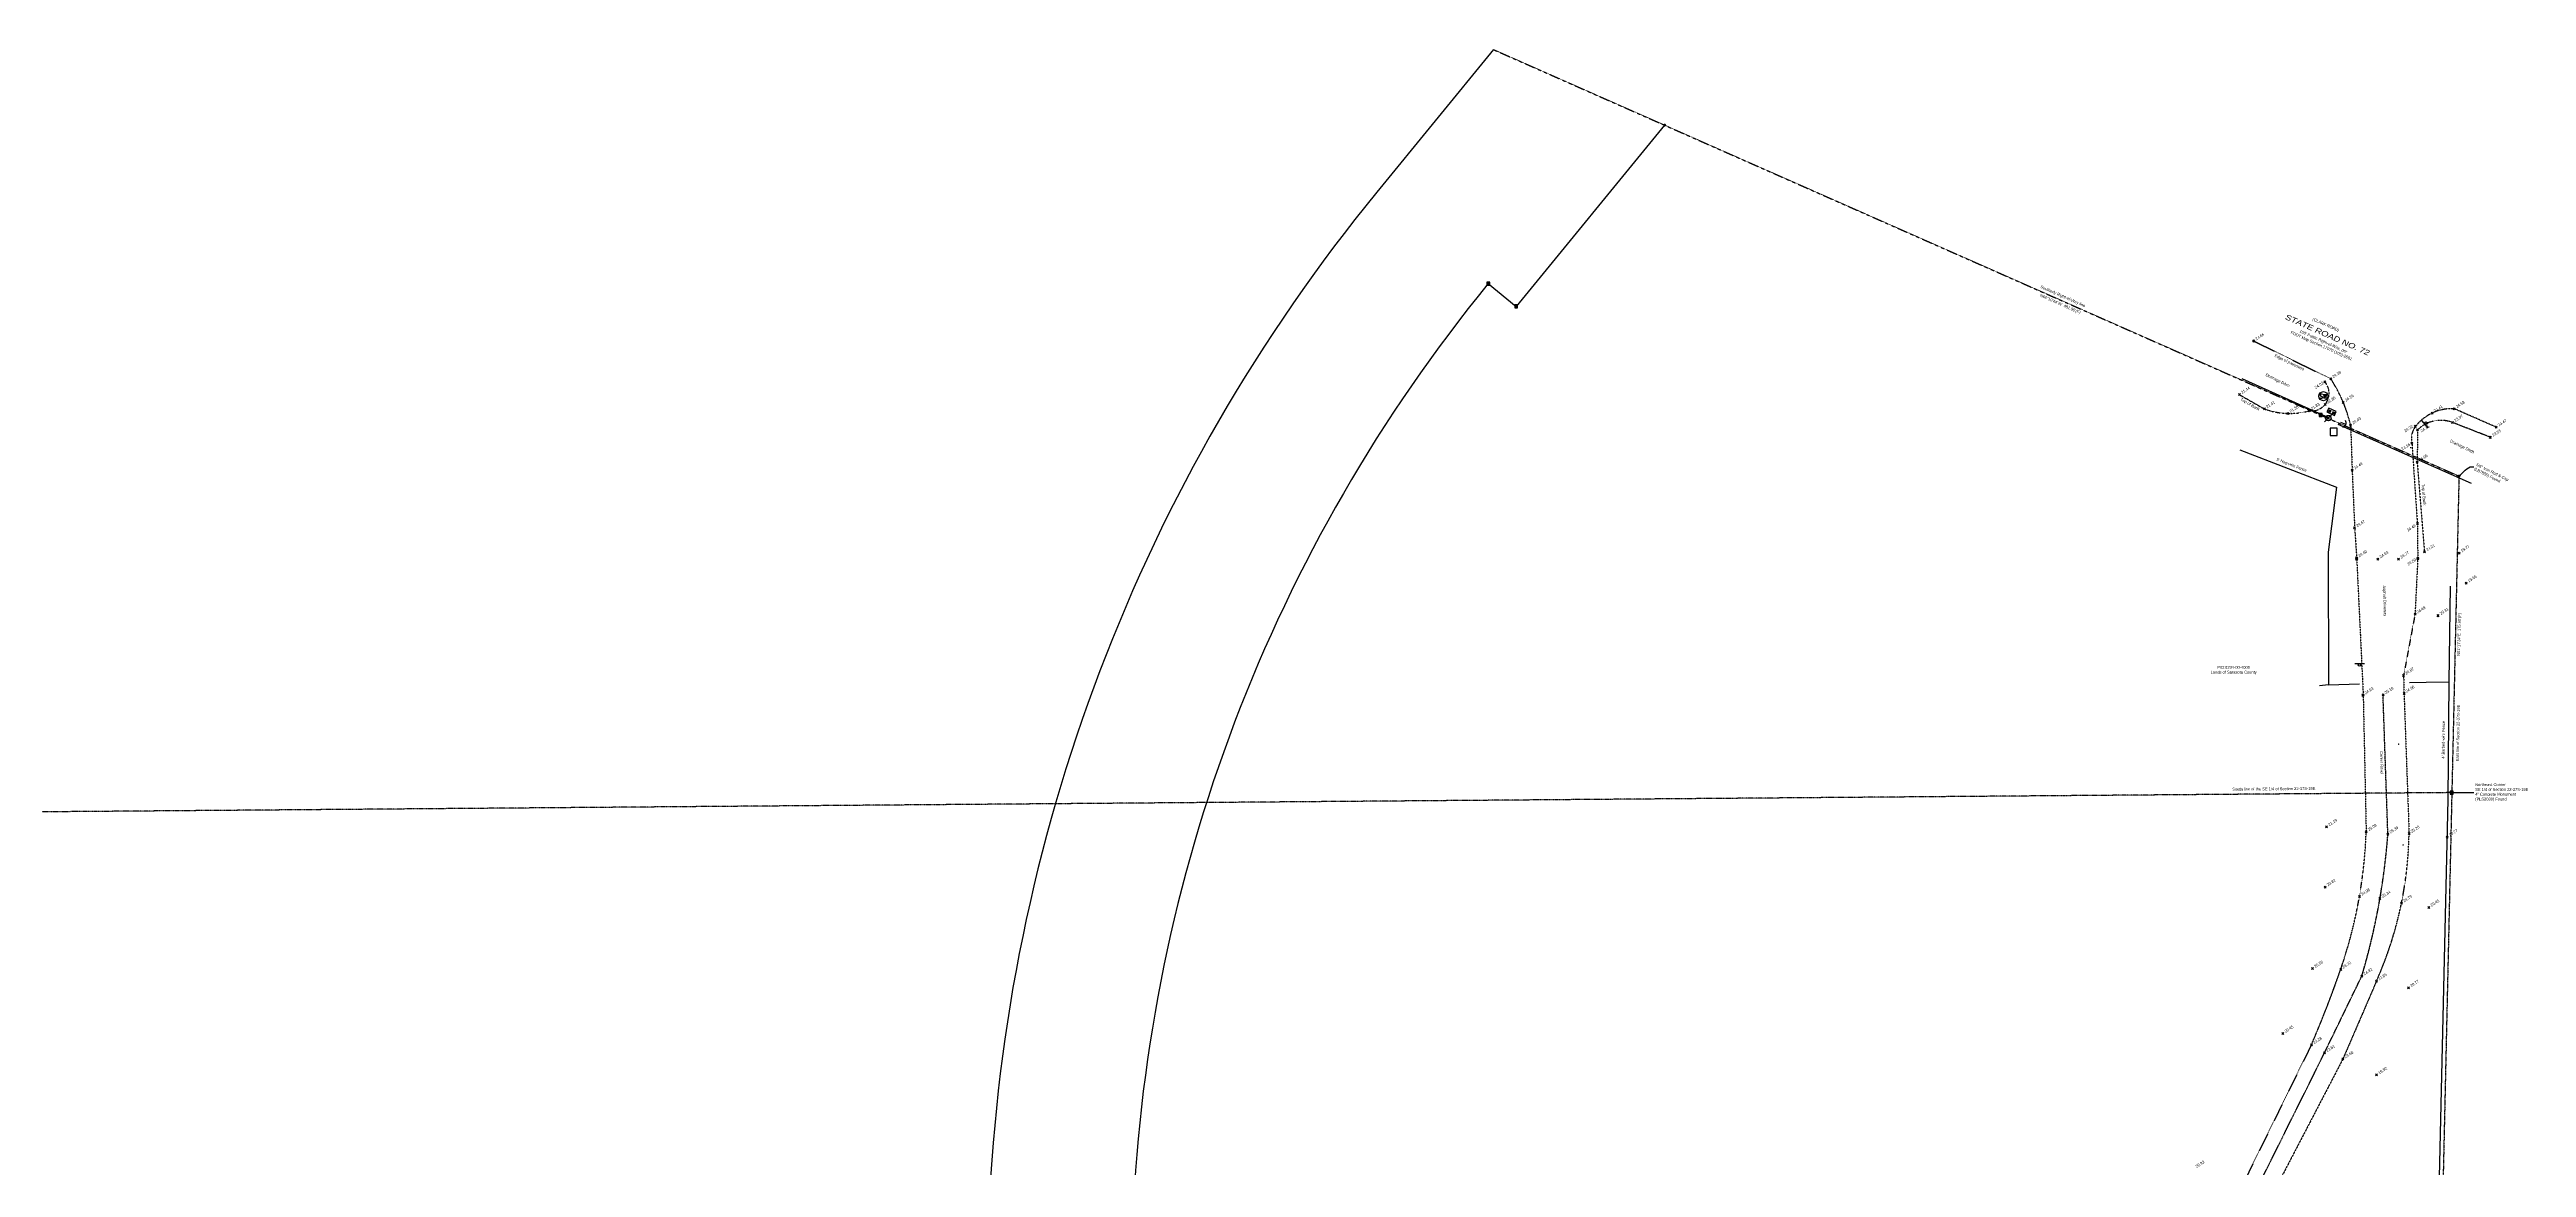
# Model space of a CAD drawing. Header units: inches. Extents: x -625442 to 34963, y -27993 to 66986.
# Drawn here: x -344837 to -328342, y 56604 to 64044 of the extents above; entities that cross this region are included whole.
import ezdxf
from ezdxf.enums import TextEntityAlignment as Align

# ---------------------------------------------------------------- set-up
doc = ezdxf.new("R2010")
doc.units = ezdxf.units.IN
doc.header["$LTSCALE"] = 0.5
doc.header["$MEASUREMENT"] = 0
for name, pattern in [('CENTER2', [1.125, 0.75, -0.125, 0.125, -0.125]), ('DASHED2', [0.375, 0.25, -0.125]), ('DIVIDE2', [0.625, 0.25, -0.125, 0, -0.125, 0, -0.125]), ('PHANTOM2', [1.25, 0.625, -0.125, 0.125, -0.125, 0.125, -0.125])]:
    doc.linetypes.add(name, pattern=pattern)
for name, color, linetype in [('BOUNDARY', 7, 'Continuous'), ('CL_ROAD', 227, 'CENTER2'), ('EASEMENT', 7, 'Continuous'), ('EDGE OF PAVEMENT', 253, 'DASHED2'), ('FENCE', 7, 'FEN_LINE'), ('GUY WIRE', 10, 'Continuous'), ('OVERHEAD WIRE', 251, 'OHE_POWER_LINE'), ('POWER POLE CONCRETE', 10, 'Continuous'), ('POWER POLE WOODMARK', 2, 'Continuous'), ('RIGHT OF WAY', 214, 'PHANTOM2'), ('SECTION LINE', 101, 'DIVIDE2'), ('SIGN POST METALMARK', 1, 'Continuous'), ('SPOT ELEVATION TEXT', 252, 'Continuous'), ('STORM MANHOLE', 51, 'Continuous'), ('SURVEY MONUMENTS', 1, 'Continuous'), ('TEXT', 7, 'Continuous'), ('TOP OF BANK', 252, 'DASHED2'), ('UGE PB', 253, 'Continuous')]:
    doc.layers.add(name, color=color, linetype=linetype)
doc.styles.add('BLDG', font='IC-Romans.shx', dxfattribs={"width": 0.8})
doc.styles.add('BRG', font='swissc.ttf', dxfattribs={"width": 1.5, "oblique": 8})
doc.styles.add('ROMANS', font='ROMANS.SHX', dxfattribs={"height": 0.2})
doc.styles.get("Standard").update_dxf_attribs({"font": 'Arial.ttf'})
doc.styles.add('TXT', font='IC-Romans.shx')
doc.linetypes.add('FEN_LINE', pattern='A,0.5,-0.2,[" X ",Standard,S=0.1,R=0,X=-0.1,Y=-0.05],-0.25', length=0.95)
doc.linetypes.add('OHE_POWER_LINE', pattern='A,0.43,["OE",ROMANS,S=0.07,R=0,X=0,Y=-0.036398],0.009979,-0.121091', length=0.56107)
doc.dimstyles.new('20 SCALE', dxfattribs={"dimtxt": 1.6, "dimasz": 2, "dimexe": 0.18, "dimexo": 0.0625, "dimgap": 0.04, "dimtad": 0, "dimdec": 1, "dimzin": 0, "dimdsep": 46, "dimtxsty": 'BLDG', "dimcen": 0.09, "dimaunit": 1, "dimadec": 4, "dimazin": 0, "dimtfac": 1, "dimtdec": 1, "dimtofl": 0, "dimtmove": 2, "dimatfit": 3, "dimfxl": 1, "dimtolj": 1, "dimtzin": 0, "dimarcsym": 0})

# ---------------------------------------------------------------- blocks, each defined once
blk = doc.blocks.new('SPT10')
at = {"color": 0, "linetype": 'Continuous'}
for p, q in [((-0.35, -0.35), (0.35, 0.35)), ((0.35, -0.35), (-0.35, 0.35))]:
    blk.add_line(p, q, dxfattribs=at)
blk = doc.blocks.new('SPT13')
blk.add_hatch(color=0).paths.add_polyline_path([(-0.5, 0.5), (-0.5, -0.5), (0.5, -0.5), (0.5, 0.5)])
at = {"color": 0}
blk.add_lwpolyline([(-0.5, 0.5), (-0.5, -0.5), (0.5, -0.5), (0.5, 0.5)], close=True, dxfattribs=at)
blk = doc.blocks.new('SPT6')
at = {"color": 0, "linetype": 'Continuous'}
blk.add_lwpolyline([(-0.5, -0.5), (0.5, -0.5), (0.5, 0.5), (-0.5, 0.5)], close=True, dxfattribs=at)
blk = doc.blocks.new('SPT5')
at = {"color": 0, "linetype": 'ByBlock', "const_width": 0.5, "flags": 128}
blk.add_lwpolyline([(-0.25, 0, 1), (0.25, 0, 1)], format="xyb", close=True, dxfattribs=at)
blk = doc.blocks.new('SPT116')
blk.add_line((-0.54, 0), (0.54, 0))
blk.add_ellipse((0, -0.15), major_axis=(0.106, 0.106), ratio=1, start_param=5.497787, end_param=11.780972)
blk = doc.blocks.new('SPT3')
at = {"color": 0, "linetype": 'ByBlock', "const_width": 0.25, "flags": 128}
blk.add_lwpolyline([(-0.125, 0, 1), (0.125, 0, 1)], format="xyb", close=True, dxfattribs=at)
blk = doc.blocks.new('SPT96')
at = {"color": 0, "linetype": 'Continuous'}
for points in [[(-0.11, 0.17), (-0.15, 0.22), (-0.2, 0.24), (-0.28, 0.24), (-0.34, 0.22), (-0.37, 0.17), (-0.37, 0.12), (-0.35, 0.08), (-0.34, 0.05), (-0.3, 0.03), (-0.18, -0.02), (-0.15, -0.04), (-0.13, -0.07), (-0.11, -0.11), (-0.11, -0.19), (-0.15, -0.23), (-0.2, -0.26), (-0.28, -0.26), (-0.34, -0.23), (-0.37, -0.19), (-0.37, -0.19)], [(0.01, 0.24), (0.1, -0.26), (0.2, 0.24), (0.29, -0.26), (0.39, 0.24), (0.39, 0.24)]]:
    blk.add_lwpolyline(points, dxfattribs=at)
blk.add_circle((0, 0), 0.5, dxfattribs=at)
blk = doc.blocks.new('SPT50')
at = {"color": 0, "linetype": 'Continuous'}
for p, q in [((-0.6, 0.15), (-0.15, 0.15)), ((-0.6, 0), (-0.15, 0)), ((0.15, 0.15), (0.6, 0.15)), ((0.15, 0), (0.6, 0)), ((-0.6, -0.15), (-0.15, -0.15)), ((0.15, -0.15), (0.6, -0.15))]:
    blk.add_line(p, q, dxfattribs=at)
blk.add_lwpolyline([(-0.75, 0.375), (-0.75, -0.375), (0.75, -0.375), (0.75, 0.375)], close=True, dxfattribs=at)
blk = doc.blocks.new('SPT28')
at = {"color": 0, "linetype": 'Continuous'}
blk.add_line((0.53, 0.53), (-0.53, -0.53), dxfattribs=at)
blk.add_circle((0, 0), 0.375, dxfattribs=at)
blk = doc.blocks.new('SPT51')
at = {"color": 0, "linetype": 'Continuous'}
blk.add_line((0, 0), (0, 0.375), dxfattribs=at)
blk.add_arc((0, 0.3125), 0.3125, 216.869898, 323.130102, dxfattribs=at)

msp = doc.modelspace()

# ---------------------------------------------------------------- linework, layer by layer
at = {"layer": 'BOUNDARY'}
msp.add_lwpolyline([(-335220.80268, 64043.88481), (-335998.24827, 63093.9977, 0.1626301766), (-338581.27069, 56302.95768), (-339295.33756, 38905.7259, -0.1030827088), (-340436.51138, 34369.63044), (-344041.13928, 26943.56825, -0.0480698895), (-345759.29655, 24128.35616), (-352751.13138, 14816.23434, -0.0821429728), (-355452.61013, 12233.93995), (-356282.58151, 11667.43194, -0.0683606838), (-359075.16348, 10275.42918), (-364667.80823, 8385.33493, -0.0559828453), (-366544.08142, 7977.44989), (-366582.75851, 7973.48282, 0.1646773725), (-370598.35836, 6138.4667), (-371667.98157, 5131.84879, 0.0898707178), (-374097.89113, 1844.09453)], format="xyb", dxfattribs=at)
at = {"layer": 'CL_ROAD'}
msp.add_lwpolyline([(-337860.33237, 42880.48294), (-337673.76013, 43378.02317), (-337413.99095, 43910.06809), (-337157.20652, 44420.2183), (-336872.01844, 44922.55196), (-336553.58045, 45457.47802), (-336239.18243, 46008.81911), (-335926.08557, 46522.71261), (-335621.94092, 47050.88259), (-335305.62095, 47595.29319), (-334036.78983, 49768.75315), (-332732.28259, 51928.03291), (-331421.77493, 54152.58565), (-330181.1161, 56372.43864), (-329686.59116, 57366.24845), (-329437.83181, 57877.70591, 0.0535654961), (-329264.39575, 58821.76271), (-329296.66238, 59749.14815)], format="xyb", dxfattribs=at)
at = {"layer": 'EASEMENT'}
for p in [(-334081.7205, 63540.9859), (-335255.35094, 62485.96518)]:
    msp.add_line(p, (-335069.6266, 62333.95705), dxfattribs=at)
msp.add_lwpolyline([(-335255.35094, 62485.96518, 0.1626301766), (-337622.07832, 56263.58777), (-338336.14519, 38866.35599, -0.1030827088), (-339572.87769, 33950.42063), (-343177.50559, 26524.35845, -0.0480698895), (-344991.60308, 23551.94768), (-351983.43791, 14239.82586, -0.0821429728), (-354911.40353, 11441.03679), (-355741.37491, 10874.52878, -0.0683606838), (-358767.79985, 9365.96362), (-364360.4446, 7475.86938, -0.0559828453), (-366446.12912, 7022.46018), (-366484.80621, 7018.49311, 0.1646773725), (-369940.43815, 5439.36656), (-371010.06136, 4432.74865, 0.0898707178), (-373236.49712, 1420.3017)], format="xyb", dxfattribs=at)
at = {"layer": 'EDGE OF PAVEMENT'}
for points in [[(-330157.36402, 62104.29158), (-329645.18101, 61852.72745, -0.0891258707), (-329512.6621, 61544.35705), (-329502.36867, 61244.13825), (-329485.75174, 60860.35762), (-329472.28218, 60659.82314), (-329429.01483, 59754.60067), (-329409.02237, 58838.0129, -0.0746595633), (-329578.73269, 57922.31882, -0.019164248), (-329773.70792, 57420.55434), (-330260.81438, 56430.53604), (-331516.4584, 54220.98724), (-332828.68631, 51989.75226), (-334126.03137, 49815.05544), (-335404.29911, 47667.05527), (-335728.07342, 47109.8747), (-336024.20693, 46595.50857), (-336333.98377, 46062.46539), (-336643.12442, 45537.00442), (-336959.83065, 44972.50398), (-337243.67133, 44478.09927), (-337522.69639, 43953.73989, 0.0244675236), (-337971.5011, 42908.22346, 0.0696473211)], [(-328543.45543, 61530.81776), (-328822.5464, 61653.13077, 0.2465070504), (-329079.91847, 61536.34511, 0.2274912157), (-329104.37405, 61423.85594), (-329068.2375, 60889.31659), (-329065.256, 60659.25788), (-329083.78198, 60285.49647), (-329159.74489, 59878.27144), (-329156.93721, 59758.56017), (-329123.38707, 58825.93882, -0.1016018283), (-329340.64952, 57843.50438), (-329563.97979, 57326.04298), (-330083.53453, 56328.90016)]]:
    msp.add_lwpolyline(points, format="xyb", dxfattribs=at)
at = {"layer": 'FENCE'}
for points in [[(-330251.37356, 61379.41), (-329607.67184, 61130.62267), (-329662.7054, 60699.67314)], [(-329662.7054, 60699.67314), (-329659.91042, 59815.84579)], [(-329008.9326, 59834.75946), (-328857.0107, 59836.58044), (-328848.24861, 60473.33308)], [(-329659.91042, 59815.84579), (-329719.91137, 59808.6409)], [(-329659.91042, 59815.84579), (-329452.49978, 59822.29544)], [(-329121.22645, 59831.49519), (-329008.9326, 59834.75946)], [(-328921.88676, 56440.91987), (-328863.21905, 59053.36409), (-328857.0107, 59836.58044)]]:
    msp.add_lwpolyline(points, dxfattribs=at)
at = {"layer": 'OVERHEAD WIRE'}
for points in [[(-330236.81107, 61855.25211), (-329660.94805, 61595.34148)], [(-329597.71424, 61549.76024), (-328709.81242, 61159.17721)]]:
    msp.add_lwpolyline(points, dxfattribs=at)
at = {"layer": 'RIGHT OF WAY'}
msp.add_line((-335220.80268, 64043.88481), (-328791.04081, 61205.17811), dxfattribs=at)
at = {"layer": 'SECTION LINE'}
for p, q in [((-328791.04081, 61205.17811), (-329577.99515, 26336.05729)), ((-328838.58569, 59098.51456), (-361032.4773, 58841.18867))]:
    msp.add_line(p, q, dxfattribs=at)
at = {"layer": 'TOP OF BANK'}
for points in [[(-330253.31257, 61747.29697), (-330086.07251, 61651.82877, 0.1546352043), (-329788.36934, 61639.45589, 0.6807582986), (-329683.83408, 61832.15333)], [(-328580.93232, 61463.09342), (-328833.10083, 61561.17542, 0.2959913457), (-329066.63752, 61512.71521), (-329069.38632, 61297.30207), (-329020.88757, 60700.42676)]]:
    msp.add_lwpolyline(points, format="xyb", dxfattribs=at)

# ---------------------------------------------------------------- block references
at = {"layer": 'GUY WIRE', "xscale": 96, "yscale": 96, "zscale": 96, "rotation": 68.07385202311752}
msp.add_blockref('SPT51', (-329544.72755, 61547.78332), dxfattribs=at)
at = {"layer": 'POWER POLE CONCRETE', "xscale": 48, "yscale": 48, "zscale": 48}
msp.add_blockref('SPT6', (-329625.8923, 61500.42256), dxfattribs=at)
at = {"layer": 'POWER POLE WOODMARK', "xscale": 48, "yscale": 48, "zscale": 48}
msp.add_blockref('SPT28', (-329660.84959, 61590.98874), dxfattribs=at)
at = {"layer": 'SIGN POST METALMARK', "xscale": 60, "yscale": 60, "zscale": 60, "rotation": 129.6124511664551}
msp.add_blockref('SPT116', (-329016.72175, 61550.90986), dxfattribs=at)
at = {"layer": 'SIGN POST METALMARK', "xscale": 60, "yscale": 60, "zscale": 60}
msp.add_blockref('SPT116', (-329453.24175, 59957.17874), dxfattribs=at)
at = {"layer": 'SPOT ELEVATION TEXT', "xscale": 19.2, "yscale": 19.2, "zscale": 19.2}
for p in [(-330157.36402, 62104.29158), (-329645.18101, 61852.72745), (-330253.31257, 61747.29697), (-329683.83408, 61832.15333), (-329561.52418, 61695.82434), (-330086.07251, 61651.82877), (-329930.02508, 61622.35332), (-329788.36934, 61639.45589), (-329682.72756, 61681.99086), (-329512.6621, 61544.35705), (-329079.91847, 61536.34511), (-328969.70554, 61624.57265), (-328833.10083, 61561.17542), (-328822.5464, 61653.13077), (-328543.45543, 61530.81776), (-329104.37405, 61423.85594), (-329066.63752, 61512.71521), (-328580.93232, 61463.09342), (-329502.36867, 61244.13825), (-329069.38632, 61297.30207), (-329068.2375, 60889.31659), (-329485.75174, 60860.35762), (-329020.88757, 60700.42676), (-329472.34068, 60655.47073), (-329472.28218, 60659.82314), (-329330.74271, 60653.29596), (-329192.69866, 60651.36373), (-329065.256, 60659.25788), (-329064.65718, 60655.4558), (-328789.6808, 60693.14988), (-328743.12081, 60492.64229), (-329083.78198, 60285.49647), (-328929.7296, 60276.23993), (-329159.74489, 59878.27144), (-329430.21199, 59747.58413), (-329296.66238, 59749.14815), (-329156.93721, 59758.56017), (-329672.51162, 58870.65873), (-329409.02237, 58838.0129), (-329264.39575, 58821.76271), (-329123.38707, 58825.93882), (-328868.82614, 58802.172), (-329682.19932, 58470.01867), (-329453.5376, 58408.11456), (-329317.21601, 58393.46067), (-329173.62952, 58363.57024), (-328991.6268, 58334.57849), (-329765.47899, 57927.58642), (-329578.73269, 57922.31882), (-329437.83181, 57877.70591), (-329340.64952, 57843.50438), (-329127.41999, 57798.53803), (-329963.05759, 57495.85402), (-329773.70792, 57420.55434), (-329686.59116, 57366.24845), (-329563.97979, 57326.04298), (-329339.21042, 57219.65683)]:
    msp.add_blockref('SPT10', p, dxfattribs=at)
at = {"layer": 'STORM MANHOLE', "xscale": 60, "yscale": 60, "zscale": 60}
msp.add_blockref('SPT96', (-329693.96691, 61737.13358), dxfattribs=at)
at = {"layer": 'SURVEY MONUMENTS', "xscale": 19.2, "yscale": 19.2, "zscale": 19.2}
for name, p in [('SPT5', (-334080.88475, 63541.17005)), ('SPT13', (-335255.65932, 62485.26219)), ('SPT13', (-335069.49408, 62335.43771)), ('SPT13', (-329712.12748, 61611.07848)), ('SPT3', (-329112.70629, 61394.98665)), ('SPT5', (-328791.04081, 61205.17811)), ('SPT3', (-329192.38328, 59421.14534)), ('SPT13', (-328839.75054, 59098.92458)), ('SPT3', (-329162.8922, 58750.19297))]:
    msp.add_blockref(name, p, dxfattribs=at)
at = {"layer": 'UGE PB', "xscale": 36, "yscale": 36, "zscale": 36, "rotation": 335.4874162213616}
msp.add_blockref('SPT50', (-329639.74731, 61632.92872), dxfattribs=at)

# ---------------------------------------------------------------- texts
at = {"layer": 'SPOT ELEVATION TEXT', "style": 'BLDG', "width": 0.8}
for s, p in [('24.66', (-330112.25184, 62125.8914)), ('24.38', (-329600.06883, 61874.32727)), ('21.44', (-330208.2004, 61768.89678)), ('21.41', (-330040.96034, 61673.42858)), ('24.02', (-329718.00055, 61802.1212)), ('22.86', (-329637.61539, 61703.59067)), ('24.26', (-329516.41201, 61717.42416)), ('24.58', (-328777.43423, 61674.73058)), ('21.38', (-329884.9129, 61643.95313)), ('21.83', (-329743.25716, 61661.0557)), ('24.49', (-329467.54992, 61565.95686)), ('24.22', (-329121.25484, 61513.51356)), ('24.15', (-329012.20164, 61513.34008)), ('24.41', (-328924.59337, 61646.17246)), ('23.97', (-328787.98866, 61582.77524)), ('24.47', (-328498.34325, 61552.41758)), ('24.16', (-329140.12522, 61393.0125)), ('23.53', (-328535.82015, 61484.69324)), ('24.44', (-329457.25649, 61265.73807)), ('24.05', (-329024.27415, 61318.90188)), ('24.67', (-329440.63956, 60881.95743)), ('24.49', (-329103.60695, 60852.60589)), ('24.60', (-329427.17001, 60681.42295)), ('24.93', (-329285.63053, 60674.89577)), ('24.21', (-328975.77539, 60722.02657)), ('19.77', (-328744.56863, 60714.74969)), ('24.77', (-329147.58648, 60672.96354)), ('24.50', (-329100.39353, 60626.19911)), ('19.65', (-328698.00863, 60514.2421)), ('24.49', (-329038.6698, 60307.09628)), ('20.81', (-328884.61743, 60297.83975)), ('24.87', (-329114.63272, 59899.87125)), ('24.93', (-329385.09981, 59769.18394)), ('25.18', (-329251.5502, 59770.74796)), ('24.96', (-329111.82503, 59780.15998)), ('21.19', (-329627.39944, 58892.25854)), ('25.08', (-329363.91019, 58859.61272)), ('25.39', (-329219.28358, 58843.36252)), ('25.20', (-329078.2749, 58847.53863)), ('20.77', (-328823.71396, 58823.77181)), ('20.82', (-329637.08714, 58491.61848)), ('24.98', (-329408.42542, 58429.71438)), ('25.34', (-329272.10383, 58415.06048)), ('24.79', (-329128.51735, 58385.17006)), ('20.45', (-328946.51462, 58356.1783)), ('20.55', (-329720.36682, 57949.18624)), ('24.72', (-329533.62051, 57943.91864)), ('24.92', (-329392.71964, 57899.30573)), ('24.85', (-329295.53735, 57865.10419)), ('20.77', (-329082.30781, 57820.13785)), ('20.45', (-329917.94542, 57517.45384)), ('23.28', (-329728.59575, 57442.15415)), ('23.81', (-329641.47899, 57387.84827)), ('23.68', (-329518.86761, 57347.64279)), ('19.92', (-329294.09824, 57241.25664)), ('20.92', (-330510.38902, 56618.11682))]:
    msp.add_text(s, height=19.2, rotation=33, dxfattribs=at).set_placement(p, align=Align.CENTER)
at = {"layer": 'TEXT'}
for s, insert, char_height, attachment_point, rotation, style in [('N66°10\'44"W  481.95\'(F)', (-331442.19659, 62359.90874), 19.2, 2, 336.17878895, 'TXT'), ('Southerly Right-of-Way line ', (-331424.08019, 62410.95613), 19.2, 2, 336.17878895, 'TXT'), ('STATE ROAD NO. 72', (-329661.1915, 62162.23805), 36, 2, 336.17878895, 'BRG'), ('(CLARK ROAD)', (-329674.18578, 62221.90156), 19.2, 2, 336.17878895, 'TXT'), ("100' Public Right-of-Way, per \\PFDOT Map Section 17070 (105)-2501 ", (-329689.87864, 62110.6425), 19.2, 2, 336.17878895, 'TXT'), ('Drainage Ditch ', (-329993.51445, 61851.47538), 19.2, 2, 333.841546452, 'TXT'), ('Edge of pavement ', (-329916.25028, 61971.09114), 19.2, 2, 333.841546452, 'TXT'), ('Top of Bank ', (-330177.77315, 61691.62777), 19.2, 2, 330.280318226, 'TXT'), ('Drainage Ditch ', (-328765.82729, 61411.03403), 19.2, 2, 333.841546452, 'TXT'), ("5' Hog-wire Fence ", (-329901.28194, 61288.8203), 19.2, 2, 338.868744774, 'TXT'), ('5/8" Iron Rod & Cap \\P(LB7805) Found ', (-328670.11462, 61291.94215), 19.2, 1, 333.841546452, 'TXT'), ('Top of Bank ', (-329015.13541, 61082.7894), 19.2, 2, 274.645329531, 'TXT'), ('Asphalt Driveway', (-329275.04899, 60374.94897), 19.2, 2, 271.992694508, 'TXT'), ('N01°17\'34"E  175.60\'(F)', (-328800.41691, 60151.52143), 19.2, 2, 88.707122285, 'TXT'), ("4' Barbed-wire Fence ", (-328904.81053, 59450.85467), 19.2, 2, 89.211626306, 'TXT'), ('East line of Section 22-37S-19E', (-328807.64118, 59495.447), 19.2, 2, 88.707122285, 'TXT'), ('Center Road', (-329295.80364, 59299.61226), 19.2, 2, 271.992694508, 'TXT'), ('South line of the SE 1/4 of Section 22-37S-19E', (-330300.28844, 59131.13217), 19.2, 1, 0.457955621, 'TXT')]:
    msp.add_mtext(s, dxfattribs=dict(at, insert=insert, char_height=char_height, attachment_point=attachment_point, rotation=rotation, style=style))
at = {"layer": 'TEXT', "char_height": 19.2, "style": 'TXT'}
for s, insert, attachment_point in [('PID:0294-00-4000\\PLands of Sarasota County', (-330291.79057, 59941.81507), 2), ('Northeast Corner\\PSE 1/4 of Section 22-37S-19E\\P4" Concrete Monument \\P(PLS2030) Found ', (-328683.01055, 59161.28666), 1)]:
    msp.add_mtext(s, dxfattribs=dict(at, insert=insert, attachment_point=attachment_point))

# ---------------------------------------------------------------- leaders
at = {"layer": 'TEXT', "path_type": 1}
msp.add_leader([(-328791.04081, 61205.17811), (-328703.56448, 61267.22526), (-328691.90566, 61265.97633)], dimstyle='20 SCALE', dxfattribs=at)
at = {"layer": 'TEXT'}
msp.add_leader([(-328839.75054, 59098.92458), (-328691.42929, 59099.95654)], dimstyle='20 SCALE', dxfattribs=at)

doc.saveas('drawing.dxf')
